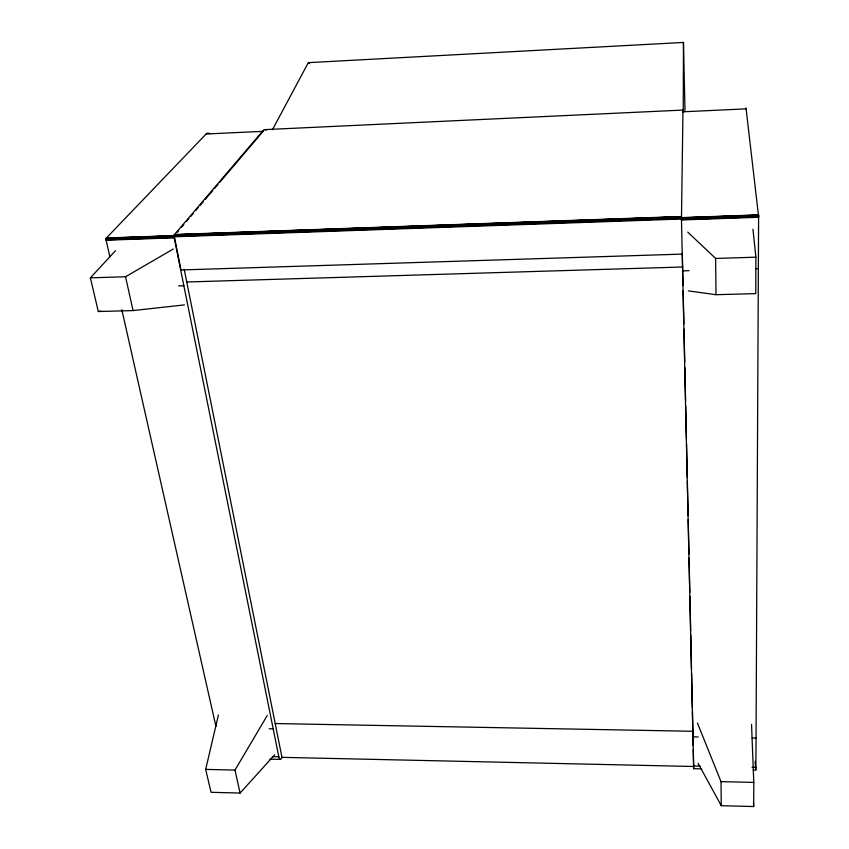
<?xml version="1.0" encoding="UTF-8"?>
<svg xmlns="http://www.w3.org/2000/svg" width="849" height="849" viewBox="0 0 849 849"><rect width="100%" height="100%" fill="white"/><g stroke="black" fill="none" stroke-linecap="round" stroke-linejoin="round"><path stroke-width="1.27" d="M683.243 111.442L683.456 42.45L308.601 62.635M698.08 763.24L721.268 805.701L753.679 806.55L753.785 782.407L751.545 724.314M752.957 229.272L755.886 257.183L755.748 293.616L715.994 294.699L688.401 290.899M701.582 768.865L693.654 768.695L693.612 767.921L681.407 216.516L174.501 234.536L174.194 235.672L180.964 269.961L682.214 254.116M753.148 770.022L755.79 770.085L755.897 768.133L758.613 216.559L746.101 108.863A20.174 0.658 89.4 0 0 745.804 108.258M693.654 768.695L693.675 766.498L281.974 757.35A7.981 2.239 -86.8 0 1 278.833 756.788L174.204 237.826L174.427 235.587M109.903 256.918L106.125 240.225L106.38 237.996L206.148 133.993A19.039 6.251 85.3 0 1 209.607 133.696M264.962 129.61L682.978 110.073L681.45 219.976L758.613 217.27M274.683 754.803L240.087 793.062L211.051 792.297L205.681 769.385L218.416 714.964M272.508 129.642L308.06 63.113A6.272 1.592 85.4 0 1 309.418 63.293M240.087 793.062L234.993 770.085L267.286 715.442M174.501 234.536L263.169 130.491A19.156 5.561 85.8 0 1 266.246 130.226M176.985 232.584L178.693 230.578M181.251 227.564L183.808 224.56M186.366 221.557L188.924 218.543M190.632 216.537L193.19 213.534M195.748 210.531L198.305 207.517M200.014 205.522L203.42 201.51M205.129 199.504L212.802 190.484M214.51 188.478L217.917 184.466M219.626 182.461L263.116 131.34A19.156 5.561 85.8 0 1 263.689 130.81M184.445 304.887L133.049 310.575L98.293 311.519L90.387 277.835L115.517 250.678M90.387 277.835L125.546 276.753L173.323 249.001M98.293 311.519L100.851 311.084M206.148 133.993L263.116 131.34M746.101 108.863L682.936 111.803L682.989 110.954L683.042 111.654M174.374 234.759L681.407 216.75M174.321 234.908L681.407 216.898M174.278 235.077L681.407 217.079M174.236 235.258L681.407 217.27M174.215 235.46L681.407 217.482M106.38 237.996L758.55 214.893M106.231 238.219L758.56 215.115M106.178 238.367L174.247 235.948M681.418 218.002L758.571 215.264M106.125 238.527L758.582 215.444M106.083 238.718L758.592 215.646M106.051 238.909L174.141 236.51M681.429 218.586L758.592 215.858M106.04 239.121L174.119 236.722M681.429 218.809L758.603 216.081M106.029 239.344L174.119 236.945M174.278 236.786L758.603 216.315M106.04 239.567L174.13 237.168M681.439 219.275L758.613 216.559M106.061 239.789L174.141 237.391M681.439 219.52L758.613 216.792M106.125 240.225L174.204 237.826M687.754 232.106L715.622 258.436L755.886 257.183M186.759 281.995L682.617 267M178.608 285.901L183.872 285.742M682.575 270.863L689.112 270.661M755.748 268.677L758.359 268.602M275.203 723.539L692.901 731.286M269.218 728.75L273.198 728.824M692.911 736.858L698.175 736.953M752.108 737.983L756.056 738.057M272.285 756.639L278.833 756.788M693.559 765.989L700.054 766.127M752.012 767.284L755.907 767.369M269.802 759.176L280.255 759.409M205.681 769.385L234.993 770.085M697.443 723.061L721.024 781.632L753.785 782.407M755.759 770.054L755.164 761.277M121.81 309.673L215.943 726.447M125.546 276.753L133.049 310.575M184.222 269.345L281.974 757.35M683.456 42.45L685.026 111.293M682.978 110.073L683.063 111.495M753.466 802.634L753.679 806.55M682.32 253.289L683.031 285.519M683.148 290.804L683.88 323.872M683.997 329.168L684.729 362.236M684.846 367.521L685.578 400.601M685.695 405.886L686.427 438.954M686.544 444.25L687.276 477.318M687.361 481.287L688.125 515.672M688.21 519.641L688.974 554.036M689.059 558.005L689.823 592.4M689.908 596.359L690.672 630.754M690.757 634.723L691.521 669.118M691.606 673.087L692.37 707.472M692.455 711.441L693.219 745.634M693.304 749.54L693.675 766.498M715.622 258.436L715.994 294.699M721.024 781.632L721.268 805.701"/></g></svg>
